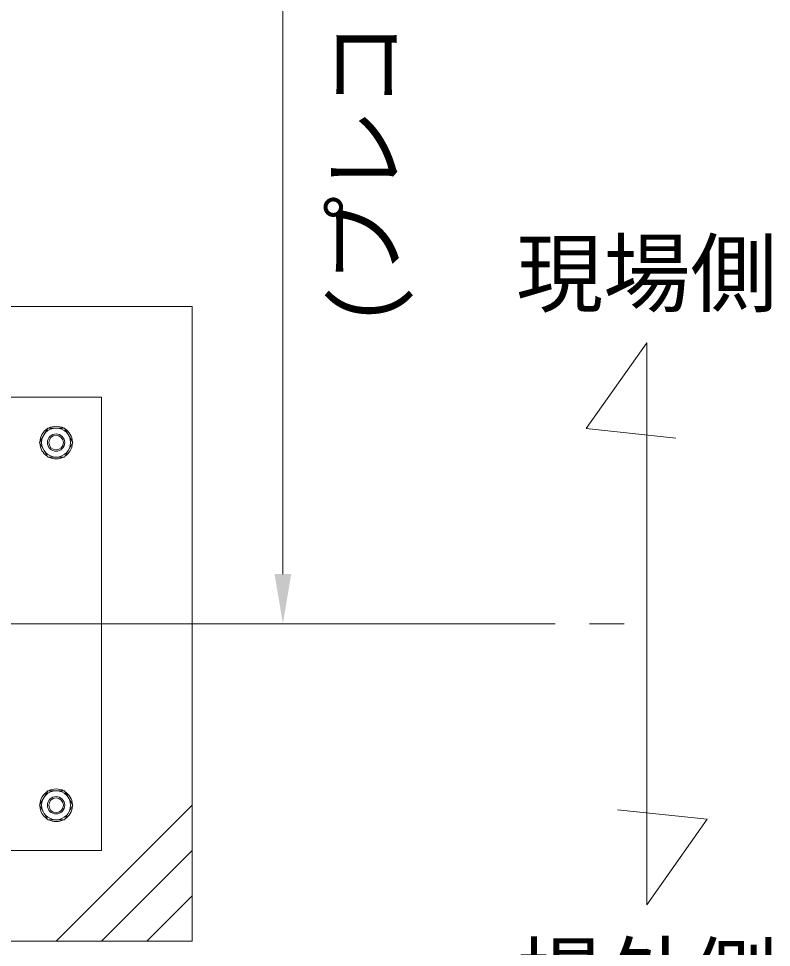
# Model space of a CAD drawing. Units: millimetres, scale not verified. Extents: x 14020 to 34145, y -14438 to 14438.
# Drawn here: x 24978 to 25808, y 11081 to 12105 of the extents above; entities that cross this region are included whole.
import ezdxf
from ezdxf.enums import TextEntityAlignment as Align

# ---------------------------------------------------------------- set-up
doc = ezdxf.new("R2010")
doc.units = ezdxf.units.MM
doc.header["$LTSCALE"] = 38
doc.linetypes.add('CHAIN2', pattern=[12, 9, -1, 1, -1])
for name, color, linetype, lineweight in [('0-6_ﾎﾞﾙﾄ類', 2, 'Continuous', 18), ('0-9_基礎工事用PCA小', 7, 'Continuous', 18), ('0-B_寸法', 3, 'Continuous', 18), ('1-3_通芯', 1, 'CHAIN2', 18), ('1-8_文字', 7, 'Continuous', 18)]:
    doc.layers.add(name, color=color, linetype=linetype, lineweight=lineweight)
doc.styles.add('ＭＳ ゴシック', font='')
doc.styles.get('ＭＳ ゴシック').set_extended_font_data('MS Gothic')

msp = doc.modelspace()

# ---------------------------------------------------------------- linework, layer by layer
at = {"layer": '0-6_ﾎﾞﾙﾄ類'}
for points in [[(25010.55, 11653.5), (25001.33, 11637.5), (25010.55, 11621.5), (25029.05, 11621.5), (25038.27, 11637.5), (25029.05, 11653.5)], [(25010.55, 11221.5), (25001.33, 11237.5), (25010.55, 11253.5), (25029.05, 11253.5), (25038.27, 11237.5), (25029.05, 11221.5)]]:
    msp.add_lwpolyline(points, close=True, dxfattribs=at)
for centre, radius in [((25019.8, 11637.5), 16), ((25019.8, 11637.5), 9.53), ((25019.8, 11637.5), 8.07), ((25019.8, 11237.5), 16), ((25019.8, 11237.5), 9.53), ((25019.8, 11237.5), 8.07)]:
    msp.add_circle(centre, radius, dxfattribs=at)
for centre, start, end in [((25019.8, 11637.5), 122.734, 177.266), ((25019.8, 11637.5), 62.734, 117.266), ((25019.8, 11637.5), 2.734, 57.266), ((25019.8, 11637.5), 182.734, 237.266), ((25019.8, 11637.5), 302.734, 357.266), ((25019.8, 11637.5), 242.734, 297.266), ((25019.8, 11237.5), 122.734, 177.266), ((25019.8, 11237.5), 62.734, 117.266), ((25019.8, 11237.5), 2.734, 57.266), ((25019.8, 11237.5), 182.734, 237.266), ((25019.8, 11237.5), 302.734, 357.266), ((25019.8, 11237.5), 242.734, 297.266)]:
    msp.add_arc(centre, 18, start, end, dxfattribs=at)
at = {"layer": '0-9_基礎工事用PCA小'}
for p, q in [((25169.8, 11237.5), (25019.8, 11087.5)), ((25169.8, 11187.5), (25069.8, 11087.5)), ((25169.8, 11137.5), (25119.8, 11087.5))]:
    msp.add_line(p, q, dxfattribs=at)
for points in [[(24469.8, 11330.42), (24469.8, 11087.5), (25169.8, 11087.5), (25169.8, 11787.5), (24933.42, 11787.5)], [(24933.42, 11687.5), (25069.8, 11687.5), (25069.8, 11187.5), (24569.8, 11187.5), (24569.8, 11354.68)]]:
    msp.add_lwpolyline(points, dxfattribs=at)
at = {"layer": '0-B_寸法'}
for p, q in [((25269.8, 13382.5), (25269.8, 11492.5)), ((24987.08, 11437.5), (25270.8, 11437.5))]:
    msp.add_line(p, q, dxfattribs=at)
at = {"layer": '0-B_寸法', "color": 91}
msp.add_solid([(25260.62, 11492.5), (25269.8, 11437.5), (25278.97, 11492.5)], dxfattribs=at)
at = {"layer": '1-3_通芯'}
msp.add_line((16563.8, 11437.5), (25670.8, 11437.5), dxfattribs=at)
at = {"layer": '1-8_文字'}
for points in [[(25670.8, 11747.45), (25604.05, 11652.85), (25703.05, 11642.42)], [(25670.8, 11747.45), (25670.8, 11127.55), (25737.55, 11222.15), (25638.55, 11232.58)]]:
    msp.add_lwpolyline(points, dxfattribs=at)

# ---------------------------------------------------------------- texts
at = {"layer": '0-B_寸法', "style": 'ＭＳ ゴシック'}
msp.add_text('(プレコン～打込単管芯々寸法)', height=70.38, rotation=90, dxfattribs=at).set_placement((25415.4, 11765.5), align=Align.BOTTOM_LEFT)
at = {"layer": '1-8_文字', "style": 'ＭＳ ゴシック'}
for s, p in [('現場側', (25526.8, 11767.85)), ('場外側', (25526.8, 10991.95))]:
    msp.add_text(s, height=70.38, dxfattribs=at).set_placement(p, align=Align.BOTTOM_LEFT)

doc.saveas('drawing.dxf')
